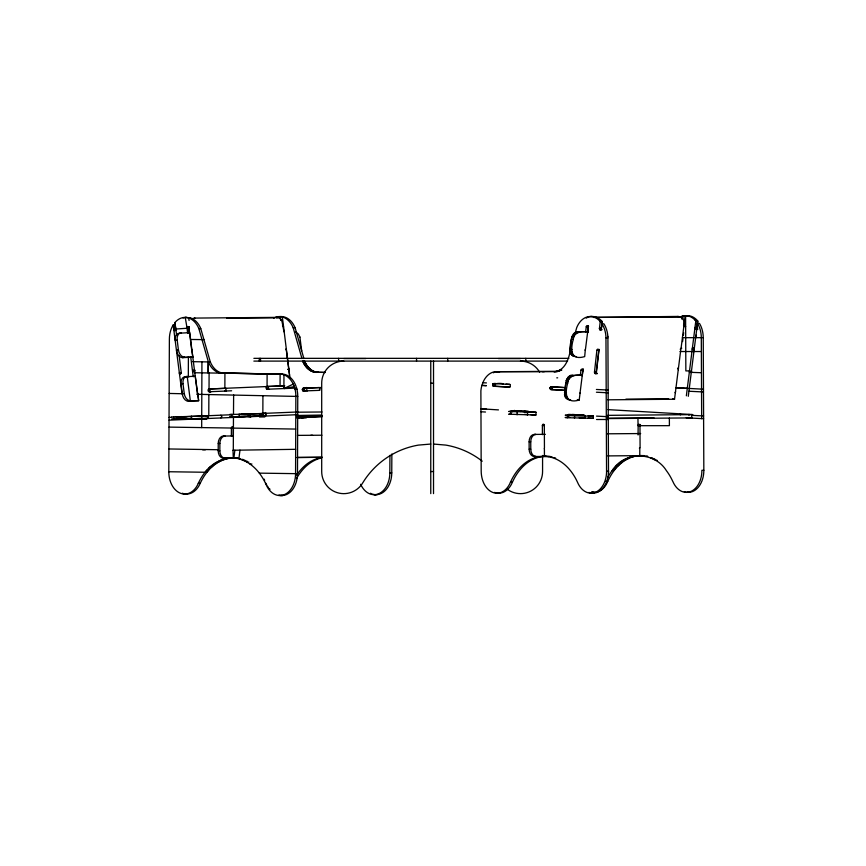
<?xml version="1.0" encoding="UTF-8"?>
<svg xmlns="http://www.w3.org/2000/svg" width="866" height="866" viewBox="0 0 866 866"><rect width="100%" height="100%" fill="white"/><g stroke="black" fill="none" stroke-linecap="round" stroke-linejoin="round"><path stroke-width="1.3" d="M184.501 494.064L185.93 494.01A21.996 15.848 89.5 0 0 198.292 483.369A56.106 40.226 89.5 0 1 204.744 472.641C212.181 462.476 224.879 456.339 237.49 458.222C225.463 456.512 213.761 463.234 206.671 472.62A56.106 40.226 89.5 0 0 200.23 483.282A21.996 15.848 89.5 0 1 187.857 493.988L182.445 493.837A21.996 15.848 89.5 0 1 168.805 471.743L169.379 339.136A21.996 15.772 89.5 0 1 172.691 325.8L173.178 324.977L175.105 324.966L174.618 325.789M188.323 376.623L188.398 356.695M201.681 427.62L201.713 418.776L203.64 418.754M179.479 416.957L201.724 416.005L201.93 361.826M192.685 361.674L208.37 361.923L208.327 372.954L208.37 361.923L198.844 328.593A21.996 15.772 89.5 0 0 175.614 321.784L174.921 322.563L175.679 329.448A1.407 1.007 89.5 0 0 176.09 330.368M208.782 415.712L208.868 394.366M209.096 372.965L209.042 388.975A1.386 0.985 89.5 0 0 208.089 390.404A1.386 0.985 89.5 0 0 209.107 391.735L211.033 391.724A1.386 0.985 89.5 0 1 210.005 390.382A1.386 0.985 89.5 0 1 210.958 388.964L209.042 388.975L284.773 385.803L267.064 386.496A1.386 0.985 89.5 0 0 266.111 387.925A1.386 0.985 89.5 0 0 267.139 389.256L269.066 389.245A1.386 0.985 89.5 0 1 268.038 387.903A1.386 0.985 89.5 0 1 268.99 386.485M233.463 417.412L233.3 449.27A1.386 0.985 89.5 0 1 233.008 450.244L233.29 458.06L223.309 458.103A7.361 5.131 -89.1 0 1 218.2 450.785L218.232 443.424A7.361 5.131 -89.1 0 1 223.385 436.02L233.116 435.977M224.954 458.125A7.361 5.131 -89.1 0 1 219.845 450.807L219.877 443.446A7.361 5.131 -89.1 0 1 225.041 436.042L223.385 436.02M209.107 391.735L225.896 391.053L224.933 391.064A1.386 0.985 89.5 0 0 225.885 389.635A1.386 0.985 89.5 0 0 224.868 388.304L224.922 373.203M231.374 436.172L231.406 428.075A1.386 0.985 89.5 0 1 232.391 426.711A1.386 0.985 89.5 0 1 233.376 428.107L295.739 429.071M233.29 436.161L233.322 428.064A1.386 0.985 89.5 0 1 233.365 427.707M262.918 395.632L262.853 413.407L265.018 413.374M267.064 386.496L267.118 373.863M280.064 385.944L280.108 374.069L221.09 373.116M283.961 374.805L283.907 388.585L294.732 388.12M197.004 394.301L295.858 396.401L295.566 473.702A22.061 15.815 89.5 0 1 280.671 495.504L278.863 495.482M296.941 389.278A22.094 15.804 89.4 0 1 297.752 396.368L297.493 473.68L259.335 473.139M375.227 494.638A22.04 15.804 89.5 0 0 389.83 472.89L389.938 455.343M377.154 494.616A22.04 15.804 89.5 0 0 391.757 472.879L391.865 453.979M208.327 372.954L208.381 361.956L210.297 361.901A22.061 15.815 89.5 0 0 222.584 373.04L223.276 373.127M233.484 414.652L233.636 394.95M514.317 411.307L514.35 410.376M521.3 411.318L508.775 411.458L536 412.238L535.935 414.998L508.71 414.219L510.853 414.1M689.498 371.265L691.447 371.254M688.979 415.279L689.011 414.349M510.886 414.446L510.951 411.686M517.078 414.803L517.154 412.043M520.747 411.577L520.769 410.744M527.491 415.063L527.556 412.303M588.144 415.734L593.362 416.037L593.307 418.332L567.327 417.726L567.382 415.431L565.217 415.204L577.73 414.998M574.504 418.148L574.559 415.842L567.382 415.431M584.918 418.408L584.972 416.102L593.362 416.037M680.124 414.695L680.146 413.84M680.589 414.717L680.524 413.861M607.402 418.581L691.685 417.91L691.772 414.511L607.986 409.629M694.207 349.691L693.406 348.078L692.248 349.204L694.196 349.193L694.413 348.533L692.464 348.554M580.101 392.807L579.192 400.049C565.033 404.184 564.913 393.11 567.739 382.967C568.15 375.584 576.345 374.22 582.277 375.617L580.35 375.108L580.967 370.247A1.386 0.985 89.5 0 1 581.865 369.143L582.125 369.176A1.386 0.985 89.5 0 1 582.894 370.8M576.247 356.673C566.916 356.5 570.51 344.397 571.3 339.017L573.227 339.526C570.402 349.669 570.521 360.743 584.68 356.608L585.329 349.626A1.386 0.974 89.5 0 1 584.918 350.037M570.012 350.86L571.712 337.145L573.498 333.897L577.438 331.743L587.808 331.656L588.501 325.995M678.349 369.912L678.305 369.197A1.386 0.974 89.5 0 0 677.558 368.299L678.522 368.548M682.127 318.829L682.224 316.22L687.55 315.679M685.655 326.525L683.826 326.525L683.794 325.843A1.386 0.985 89.5 0 0 683.512 325.215M608.441 473.637L608.506 471.072L606.557 471.082L605.951 336.452A22.083 15.675 89.5 0 0 602.563 324.793L601.946 323.797L603.894 323.787L604.5 324.782A22.061 15.653 89.5 0 1 607.867 336.419M600.355 329.968L599.434 328.625L600.246 321.524L599.662 320.875A22.083 15.675 89.5 0 0 576.745 327.543L575.305 332.631M599.478 328.983C602.011 329.589 601.946 327.619 599.456 328.268M319.846 390.339L303.414 390.967L302.386 389.635L303.327 388.206L319.164 387.535L320.193 388.877L319.24 390.295M303.154 390.934C307.398 392.525 302.461 389.17 305.254 388.195L321.091 387.513M594.477 372.044L596.88 350.34A1.429 1.018 89.5 0 1 598.038 349.171A1.429 1.018 89.5 0 1 598.882 350.817L596.414 372.499A1.386 0.974 89.5 0 1 595.288 373.625A1.386 0.974 89.5 0 1 594.477 372.044L596.425 372.023A1.386 0.974 89.5 0 0 596.988 373.506M599.229 349.399A1.429 1.018 89.5 0 0 598.828 350.319L596.23 371.979M601.946 323.797L601.285 329.221L600.214 329.924M601.242 329.61L602.195 321.513L601.61 320.853A22.061 15.653 89.5 0 0 592.203 316.48L590.266 316.491M492.7 384.829L493.707 383.508L509.63 384.472A1.396 0.996 89.5 0 1 510.312 385.489L510.291 386.214A1.396 0.996 89.5 0 1 509.565 387.167L493.652 386.268C490.86 383.216 501.804 382.826 503.449 383.952M565.39 390.436L551.036 389.603L550.083 388.174L551.101 386.842L565.466 387.687M564.719 390.274L552.973 389.592L552.053 388.509L553.049 386.831L563.495 387.438M585.643 331.873L586.26 326.753A1.386 0.974 89.5 0 1 587.397 325.638A1.386 0.974 89.5 0 1 588.198 327.24M588.415 326.092L585.47 349.323M695.734 337.686L696.037 335.12M696.665 329.989L697.758 321.005L697.065 320.214A21.996 15.61 89.5 0 0 683.512 316.426M234.859 450.212L233.885 458.071L237.89 458.017M239.969 450.136L238.886 458.872C247.297 460.972 254.431 466.622 259.584 473.453A56.106 40.226 89.5 0 1 265.97 484.289A22.061 15.815 89.5 0 0 278.267 495.428L282.608 495.493L280.194 495.417A22.061 15.815 89.5 0 1 278.82 495.146M683.177 315.884L682.852 318.504M572.469 375.941L570.542 375.443L582.32 375.108L583.078 368.873L580.047 393.034A1.386 0.974 89.5 0 1 579.863 393.283M607.813 399.811L674.527 399.258L680.925 348.576M680.211 349.312L681.087 348.186L685.19 315.7M682.57 341.615L682.895 338.996M683.382 335.207L683.696 332.717M695.127 320.236L695.809 321.026L686.359 395.816M696.61 327.467L697.433 321.005M688.286 396.314L697.758 321.005L695.809 321.026M683.794 325.811C685.103 321.546 682.895 316.155 677.807 316.436L593.427 317.389L681.044 317.173M674.971 392.677A1.386 0.974 89.5 0 0 675.383 392.266L675.599 391.627M693.579 351.52L693.904 349.193M639.801 447.83L639.768 455.646L638.134 455.646M190.682 356.64L192.598 371.72L194.525 371.698L194.352 370.345M191.722 350.189L188.972 327.716A1.386 0.985 89.5 0 0 187.013 327.889L185.237 317.389L191.234 318.19A21.996 15.772 89.5 0 1 200.771 328.582L210.308 361.945M286.116 349.723A1.386 0.985 89.5 0 0 286.235 349.409L286.278 348.695M179.359 372.986A1.386 0.996 -90 0 0 180.507 374.134L181.33 372.542M573.227 339.526C573.671 331.797 582.363 330.866 588.415 332.165M495.298 372.034A22.224 15.761 89.5 0 1 497.344 371.655L499.758 371.698L496.424 371.709L557.866 371.471L495.395 371.676A22.224 15.761 89.5 0 0 482.838 382.707L481.561 386.712A22.224 15.761 89.5 0 0 480.879 390.956L481.193 471.158A22.083 15.675 89.5 0 0 495.688 493.155L498.903 493.165A22.083 15.675 89.5 0 0 512.423 482.167L513.354 480.208A56.117 39.814 89.5 0 1 544.14 456.425L545.797 456.382A56.117 39.814 89.5 0 1 549.109 456.577M570.272 350.459C568.951 358.751 565.011 370.172 555.247 371.59M496.965 493.23A22.083 15.675 89.5 0 0 510.485 482.178L511.405 480.219A56.117 39.814 89.5 0 1 576.518 480.175L577.514 482.265A21.996 15.61 89.5 0 0 589.692 493.1L591.045 493.133M669.364 418.094L669.396 425.671L639.985 425.693A1.386 0.974 89.5 0 0 638.155 425L638.069 434.949M198.271 483.271L200.198 483.26M197.134 394.095L197.177 394.03A1.386 0.985 89.5 0 0 197.34 393.002L189.719 332.641L179.435 333.183A7.361 5.066 76.4 0 0 175.235 340.479L177.184 340.013A7.361 5.066 76.4 0 1 181.351 332.717M570.575 375.443L567.977 377.338L566.223 380.596L564.556 392.428L565.455 397.537L569.449 399.886M607.705 477.556A56.106 39.804 89.5 0 1 612.132 470.649C624.159 451.056 654.328 451.164 666.398 470.649A56.106 39.804 89.5 0 1 672.774 481.409L672.85 481.474A21.996 15.61 89.5 0 0 685.028 492.299L686.673 492.375M642.81 455.635C631.346 454.877 620.695 461.665 614.081 470.628A56.106 39.804 89.5 0 0 607.759 481.366L605.821 481.388M190.477 416.849L191.169 416.459M248.455 414.381L249.159 413.991M177.129 349.756L176.567 351.26M561.179 370.334L561.817 369.977L559.869 369.999M679.637 317.367A21.996 15.61 89.5 0 1 681.564 316.447L684.172 316.198M559.22 371.135L559.88 370.908L557.931 370.929M184.49 357.203L192.858 357.128L191.819 349.896M192.479 319.067L194.926 318.071L191.678 318.796L192.977 318.536M194.893 318.082L277.033 317.367C279.155 316.101 283.583 323.473 280.93 319.457M276.449 318.071L278.397 317.606L277.001 317.378M190.596 339.472L203.932 339.624M182.574 357.669L184.523 357.193A7.361 5.066 76.4 0 1 178.461 349.983L176.512 350.459A7.361 5.066 76.4 0 0 182.574 357.669L192.858 357.128M282.478 325.778L283.42 325.551M283.994 331.84L281.915 320.961M299.907 337.09L301.693 350.806M286.202 349.074L289.601 375.357M185.248 376.764L195.272 376.223L198.66 400.709L188.377 401.25A7.361 5.066 76.4 0 1 182.315 394.041L181.037 384.06A7.361 5.066 76.4 0 1 185.248 376.764L188.994 376.732M181.037 384.06L182.986 383.595A7.361 5.066 76.4 0 1 187.197 376.299L190.325 400.774L198.66 400.709L197.74 393.456M182.315 394.041L184.263 393.565A7.361 5.066 76.4 0 0 190.325 400.774L188.377 401.25M301.292 417.564L301.974 417.131A1.386 0.985 89.5 0 0 302.126 416.838M206.703 415.907L205.036 415.864L232.229 414.706M169.076 420.162L220.927 417.953L221.891 416.524L220.873 415.193M689.585 492.289L686.381 492.375L690.429 492.169A21.996 15.61 89.5 0 0 703.831 470.281M590.85 316.555L592.214 316.469M430.759 444.052L418.397 445.102A81.307 81.307 0 0 0 362.919 482.579A22.083 22.083 0 0 1 321.697 471.537L321.697 383.194A22.083 22.083 0 0 1 343.791 361.1M187.673 333.226L187.034 328.246L175.755 329.037A1.407 1.007 89.6 0 1 175.17 330.541L174.651 330.65A1.407 1.007 89.6 0 1 173.752 329.47L175.679 329.448M595.018 492.375L591.326 492.375L593.654 492.353M595.602 492.332L591.272 492.386M201.724 416.005L203.597 415.994L171.684 416.99M262.528 413.667L229.696 414.5L231.774 414.533M201.746 415.215L201.875 418.451L171.522 419.263L187.099 419.003M265.191 415.94L229.75 416.795L245.424 416.535M297.33 417.758L303.208 417.553A1.386 0.985 89.5 0 0 303.901 417.109M296.822 417.813L322.249 416.633M183.863 419.209L208.587 418.159M207.017 418.614L204.766 418.711C206.952 420.086 209.377 416.719 206.996 415.788M267.139 389.256L282.922 388.585A1.386 0.985 89.5 0 0 283.875 387.156A1.386 0.985 89.5 0 0 282.846 385.825M224.933 391.064L231.623 390.783M295.696 388.152L296.659 388.109M169.087 417.401L171.684 417.293M240.012 414.381L297.72 411.978M187.045 416.708L175.895 416.979M199.234 416.254L208.446 415.864M241.408 414.403L245.37 414.24M259.205 413.699L265.689 413.428M263.686 413.526L259.843 413.688L259.908 415.994M231.839 416.827L249.646 416.081L249.581 413.775M247.73 416.492L265.754 415.723L265.667 412.497M220.927 417.953L295.793 414.76M298.056 417.466L322.271 416.438M302.007 417.823L306.651 417.574L296.865 417.607M264.639 415.799L262.972 415.864L262.918 413.558M554.565 371.655L553.883 371.676L556.513 371.644M556.784 377.847L557.672 377.825M691.685 417.91L692.259 417.78M259.475 416.99L264.834 416.903M296.962 416.384L321.059 415.994M233.008 450.244L295.652 449.313M510.561 411.772A1.386 0.974 89.5 0 1 511.503 410.755L512.953 410.917A1.386 0.974 89.5 0 0 512.499 411.761M275.518 317.248A22.083 15.837 89.5 0 1 279.534 316.588L281.461 316.566M190.563 317.952L188.647 317.963L189.091 320.496M226.621 318.255L275.085 317.833M600.246 321.524L602.195 321.513M600.225 321.751L602.173 321.741M187.013 327.889C188.106 329.502 189.622 326.298 189.156 328.896M198.844 328.593L200.771 328.582M279.534 316.588L280.92 316.685A22.083 15.837 89.5 0 1 293.206 327.835L295.133 327.824L303.879 358.513M586.26 326.753L588.209 326.742M683.826 326.525L684.497 326.103A1.386 0.974 89.5 0 0 684.324 325.421M599.434 328.625L601.383 328.615M599.586 329.307L601.534 329.296M599.759 329.589L601.697 329.567M599.965 329.794L601.913 329.784M695.679 329.037L697.92 329.091M605.973 337.859L607.91 337.848L607.9 336.43M683.068 337.686L682.419 337.686L703.246 337.664L703.831 470.27L701.893 470.292A21.996 15.61 89.5 0 1 688.459 492.191L687.636 492.31L689.314 492.321M681.087 348.186L681.737 348.186M692.324 348.857L694.272 348.846M596.88 350.34L598.828 350.319M693.904 351.52L679.983 351.542M303.035 361.912L304.962 361.901C307.278 367.227 312.128 372.207 318.266 372.304C311.046 373.192 305.059 367.4 302.678 361.09L304.605 361.068L304.962 361.901M303.414 362.724L305.341 362.702M303.814 363.504L305.741 363.493M304.247 364.261L306.174 364.25M304.702 364.997L306.629 364.976M305.178 365.69L307.105 365.679M305.676 366.372L307.603 366.35M306.185 367.011L308.112 366.989M306.726 367.617L308.653 367.606M307.278 368.202L309.205 368.18M307.852 368.743L309.779 368.721M308.448 369.252L310.364 369.23M309.043 369.717L310.97 369.706M309.66 370.161L311.587 370.139M310.299 370.551L312.215 370.54M310.937 370.908L312.864 370.897M311.587 371.233L313.514 371.211M312.247 371.514L314.174 371.492M179.359 372.986L181.286 372.965A1.386 0.996 89.5 0 0 181.362 373.322M312.918 371.752L314.845 371.731M313.6 371.947L315.516 371.936M314.282 372.109L316.198 372.088M580.967 370.247L582.991 369.89A1.386 0.985 89.5 0 1 583.327 369.36M556.6 371.341L558.548 371.33M542.365 371.687L544.313 371.666M689.553 371.622L691.62 371.925M689.682 371.947L691.804 372.196M595.288 373.625L597.237 373.614L596.273 373.387M493.219 383.67L495.666 383.497M493.014 383.876L494.962 383.855M492.851 384.147L494.8 384.136M492.743 384.482L494.692 384.461M492.732 385.186L494.67 385.175L495.59 386.247L509.868 387.08M492.819 385.532L494.767 385.511M492.97 385.825L494.908 385.803M224.868 388.304L225.831 388.293L210.005 388.964A1.386 0.985 89.5 0 0 209.042 390.393A1.386 0.985 89.5 0 0 210.07 391.724M493.165 386.052L495.114 386.041M493.393 386.204L495.59 386.258M303.089 388.271L305.254 388.195M302.851 388.412L304.778 388.401M302.645 388.639L304.572 388.628M302.505 388.931L304.421 388.921M550.841 386.875L553.049 386.831M550.603 387.005L552.551 386.983M302.407 389.278L304.334 389.256M550.397 387.21L552.346 387.199M550.235 387.492L552.183 387.47M302.386 389.635L304.312 389.613M550.126 387.816L552.075 387.795M302.429 389.992L304.356 389.971M302.537 390.317L304.464 390.295M550.083 388.174L552.032 388.152M302.699 390.598L304.626 390.577M550.116 388.531L552.053 388.509M302.916 390.804L304.832 390.793M550.202 388.866L552.151 388.856M550.354 389.159L552.292 389.148M550.549 389.397L552.486 389.375M550.776 389.548L552.973 389.592M608.149 390.036L596.414 389.473M703.473 389.202L676.097 387.741M608.159 392.796L596.425 392.233M703.484 391.962L688.935 391.248M295.858 396.401L297.785 396.39M625.902 399.15L668.628 398.804M297.882 412.205L322.044 411.989M511.503 410.755L529.072 411.772L521.3 411.253M295.468 414.76L297.709 414.738M297.179 415.464L321.513 415.247M296.919 415.669L322.141 415.453M248.445 416.33L251.075 416.73L248.293 416.048M248.65 416.557L250.577 416.535M607.488 415.355L692.832 414.619L691.772 414.511M184.122 419.209L192.837 419.155M194.828 419.112L204.203 419.025M192.598 419.014L190.466 418.808L193.086 419.209L192.068 418.787M195.803 419.285L203.867 419.22M608.257 416.719L596.533 416.124M703.593 415.929L691.75 415.366M569.893 417.358L565.152 417.499L567.327 417.726M607.293 418.224L653.992 417.845M608.278 419.49L596.544 419.512M686.229 417.813L703.603 418.689M233.322 428.064L169.043 427.111M542.419 434.667L542.387 425.574L544.324 425.563A1.386 0.974 89.5 0 1 544.454 424.87M640.461 424.481A1.386 0.974 89.5 0 0 639.974 425.671L638.036 425.693L637.961 417.661M297.439 435.382L321.903 435.219M534.279 434.418L535.913 434.418A7.361 5.185 90 0 0 530.75 441.822L530.782 449.183A7.361 5.185 90 0 0 536.011 456.501L534.376 456.501A7.361 5.185 90 0 1 529.148 449.183L529.115 441.822A7.361 5.185 90 0 1 534.279 434.418L545.364 434.342M606.86 433.812L640.667 433.552M223.309 458.103L237.587 457.984M297.828 457.465L321.925 457.259M296.8 457.519L322.239 457.291M227.195 458.363L229.122 458.341M225.539 458.677L227.466 458.655M223.893 459.088L225.82 459.067M534.376 456.501L544.433 456.436L544.4 449.075M550.083 456.371L544.746 456.425L546.381 456.414M607.748 455.906L644.12 455.603M635.893 455.797L637.841 455.776M634.248 456.036L636.185 456.025M222.259 459.597L224.186 459.575M644.163 456.036L647.757 456.36L645.809 456.371M632.602 456.371L634.551 456.36M242.155 459.889L244.082 459.868L242.458 459.316M220.635 460.192L222.562 460.182M630.978 456.815L632.927 456.793M243.768 460.539L245.695 460.517M629.365 457.345L631.314 457.324M219.044 460.885L220.971 460.874M627.774 457.973L629.712 457.952M245.37 461.286L247.286 461.264M217.463 461.675L219.39 461.654M650.658 457.962L652.607 457.952M626.194 458.688L628.142 458.666M246.929 462.119L248.856 462.098M652.239 458.688L654.187 458.666M215.915 462.552L217.842 462.531M624.646 459.5L626.583 459.478M653.798 459.5L655.746 459.478M214.4 463.516L216.327 463.505M623.119 460.398L625.057 460.376M655.335 460.398L657.283 460.376M249.993 464.046L251.919 464.035M212.906 464.577L214.833 464.555M621.615 461.383L623.563 461.372M211.445 465.713L213.372 465.702M620.153 462.466L622.091 462.455M210.027 466.936L211.954 466.926M618.714 463.624L620.662 463.613M208.641 468.246L210.568 468.235M617.317 464.88L619.266 464.858M207.299 469.632L209.226 469.621M615.964 466.2L617.902 466.189M614.644 467.608L616.581 467.597M206 471.093L207.927 471.082M206.942 472.284L168.881 471.743M613.366 469.091L615.315 469.08M612.132 470.649L614.33 470.325M389.862 472.901L391.789 472.879M512.434 482.145L510.485 482.156M186.19 494.042L183.3 493.977L185.93 494.01M360.657 484.289A22.04 15.804 89.5 0 0 373.95 494.692L377.154 494.67M590.363 493.133L592.993 493.111L591.64 493.079A21.996 15.61 89.5 0 1 588.967 492.418M202.633 449.822L205.372 449.811M693.969 351.531L701.363 351.531M253.868 358.34L568.886 358.34M343.791 358.578L365.874 358.578M498.394 358.578L520.477 358.578M253.868 361.1L567.576 361.1M689.509 370.908L685.85 370.908L685.601 315.689A21.996 15.61 90 0 1 695.149 320.193M701.46 372.726L689.336 372.283M430.759 383.194L433.52 383.194M584.972 416.102L574.559 415.842M529.115 441.822L530.75 441.822M529.148 449.183L530.782 449.183M640.082 455.624L641.717 455.624M542.809 456.436L544.433 456.436M430.759 471.537L433.52 471.537M592.29 492.44L593.069 492.386M496.683 493.165L498.903 493.165M325.4 372.467L314.964 372.218M194.742 372.748L282.035 374.058A22.094 15.804 89.4 0 1 295.674 385.316L296.973 389.278M310.905 435.273L312.55 435.295M218.232 443.424L219.877 443.446M168.967 448.967L218.156 449.725M218.2 450.785L219.845 450.807M231.644 458.038L233.29 458.06M233.571 458.017L235.216 458.038M373.95 494.692L376.19 494.724M280.681 495.514L282.587 495.536A22.061 15.815 89.5 0 0 297.46 473.702M183.57 494.01L185.259 494.031M317.573 372.283L324.977 372.402M169.173 393.445L182.033 393.738L173.178 324.977M498.643 493.165L497.636 493.144A22.083 15.675 89.5 0 1 494.638 492.386M497.344 371.655L498.372 371.698M506.036 384.103L509.933 384.32M524.168 410.949L528.163 411.177M530.782 411.935L536 412.238M572.513 414.598L583.262 415.215M572.697 414.706L583.359 415.323M530.717 414.695L535.935 414.998M588.09 418.029L593.307 418.332M676.097 387.73L687.301 388.39M482.838 382.707L486.421 382.924M481.907 385.413L486.432 385.684L481.918 385.348M498.47 409.899L480.922 408.806L486.54 409.163M511.968 410.744L529.353 411.826M572.155 414.478L583.9 415.215M480.933 411.751L485.501 412.032M573.444 414.533L583.879 415.193M579.246 417.802L584.474 418.137A1.386 0.974 89.5 0 0 585.178 417.78M524.46 414.37L527.058 414.543A1.386 0.974 89.5 0 0 527.546 414.392M433.52 444.052L445.871 445.102A81.307 81.307 0 0 1 482.221 461.188M185.497 493.988L184.361 493.826M235.563 458.244L240.813 458.861L239.157 458.493M573.011 355.937L574.342 356.186M567.522 399.388L570.759 400.124M264.985 413.309C267.442 414.316 264.758 417.693 262.679 415.983M694.824 328.842L696.794 329.296M692.421 347.851L694.38 348.305M677.807 316.436L679.734 316.934M680.275 317.389L679.117 316.675M577.405 331.743L579.332 332.241M576.031 331.992L577.958 332.501M576.615 333.226L574.688 332.728L573.498 333.897L575.392 334.384M572.458 335.391L574.385 335.9M571.712 337.145L573.649 337.643M570.045 348.976L571.971 349.474M569.98 350.849L571.917 351.347M570.283 352.592L572.21 353.09M570.921 354.086L572.848 354.584M571.841 355.222L573.779 355.731M672.622 398.761L674.527 399.258M571.917 375.184L573.844 375.682M569.2 376.18L571.127 376.678M567.977 377.338L569.904 377.836M568.897 379.34L566.97 378.843L566.256 380.596L568.15 381.094M567.739 382.967L565.812 382.469L564.589 392.428L566.483 392.926M566.429 394.799L564.491 394.301L564.816 396.043L566.721 396.541M577.286 399.562L579.192 400.049M565.433 397.526L567.36 398.024M566.353 398.674L568.291 399.172M282.706 325.768L283.593 326.915M295.62 331.992L298.185 333.843L299.939 337.08M689.856 372.207L690.321 372.51A1.386 0.985 89.5 0 0 691.458 371.373M208.425 362.053L208.554 362.356A16.562 11.875 89.5 0 0 209.312 363.969L209.507 364.337A22.083 15.837 89.5 0 0 220.657 373.073L282.035 374.058L280.108 374.069A22.094 15.837 89.5 0 1 283.193 374.545L284.2 374.891A22.094 15.837 89.5 0 1 293.238 384.093L295.046 389.289M293.206 327.835L301.953 358.535M288.973 370.486L288.887 370.139A1.386 0.985 89.5 0 0 288.551 369.609M176.653 335.445L174.921 322.563L175.852 330.249M306.564 387.47L307.019 391.215M188.95 333.215L188.301 327.878A1.386 0.985 89.5 0 1 189.113 326.579M192.598 371.72L193.259 376.818M182.986 383.595L184.263 393.565M177.184 340.013L178.428 349.994M179.165 355.72L181.286 372.965M173.503 324.977L174.077 329.459M282.543 318.471L289.894 377.955M280.313 316.631L280.757 320.182M239.178 414.045L239.233 416.34M231.926 414.349L231.98 416.654M191.559 416.232L191.613 418.538M181.146 416.503L181.21 418.798M173.687 416.817L173.741 419.122M681.564 316.447L681.618 318.861M606.557 471.082L606.568 472.197A21.996 15.61 89.5 0 1 591.045 493.176M701.666 418.7L701.308 337.675A21.996 15.61 89.5 0 0 698.018 324.295L697.531 323.462L699.479 323.44L699.966 324.274A21.996 15.61 89.5 0 1 703.246 337.664M639.974 425.671L640.082 446.856A1.386 0.974 89.5 0 1 639.368 448.187M607.91 337.848L608.506 472.381M542.571 455.473L542.571 471.537A22.083 22.083 0 0 1 506.578 488.705M525.803 358.34L525.803 361.1M447.722 358.34L447.722 361.1M433.52 361.1L433.52 493.62M430.759 361.1L430.759 493.62M416.546 358.34L416.546 361.1M338.595 358.34L338.595 361.1M260.504 358.34L260.504 361.1M259.27 358.34L259.27 361.1M520.477 361.1A22.083 22.083 0 0 1 539.605 372.153M375.876 494.67A22.04 15.804 89.5 0 1 372.456 494.096M371.124 493.577A22.04 15.804 89.5 0 1 370.475 493.263M295.057 389.299A22.094 15.837 89.5 0 1 295.869 396.411M184.361 493.826A21.996 15.848 89.5 0 1 182.347 493.23M183.072 318.038A21.996 15.772 89.1 0 1 187.153 317.378M273.58 318.103A22.083 15.837 89.5 0 1 274.544 317.638M277.434 317.227A22.083 15.837 89.5 0 1 295.133 327.824M270.03 489.29A22.04 15.804 89.5 0 1 269.185 488.424M268.384 487.482A22.04 15.804 89.5 0 1 267.637 486.465M266.934 485.382A22.04 15.804 89.5 0 1 265.678 483.044M264.671 480.489A22.04 15.804 89.5 0 1 264.249 479.147M296.702 475.077A56.117 40.237 89.5 0 1 321.524 457.551M296.464 478.606A56.117 40.237 89.5 0 1 321.784 457.843M226.329 388.455A1.386 0.985 89.5 0 1 226.535 388.672M226.383 390.847A1.386 0.985 89.5 0 1 226.156 390.999M194.569 370.984A1.386 0.985 89.5 0 1 195.077 370.215M192.588 371.352A1.386 0.985 89.5 0 1 194.547 371.243M188.994 327.521A1.386 0.985 89.5 0 1 189.275 326.926M685.623 492.04A21.996 15.61 89.5 0 1 684.302 491.628M681.585 317.357A21.996 15.61 89.5 0 1 682.213 317.01M493.306 372.791A22.224 15.761 89.5 0 1 494.291 372.369M586.228 318.158A22.061 15.653 89.5 0 1 586.867 317.811M587.505 317.497A22.061 15.653 89.5 0 1 590.168 316.675M608.408 473.724A21.996 15.61 89.5 0 1 592.993 493.165M550.765 456.815A56.117 39.814 89.5 0 1 552.4 457.151M554.034 457.584A56.117 39.814 89.5 0 1 555.647 458.114M544.151 448.642A1.386 0.974 89.5 0 0 544.443 447.668L544.324 425.563A1.386 0.974 89.5 0 0 543.361 424.199A1.386 0.974 89.5 0 0 542.387 425.574M585.373 416.124A1.386 0.974 89.5 0 0 584.55 415.377L568.886 414.392A1.386 0.974 89.5 0 0 567.912 415.344M568.81 417.141A1.386 0.974 89.5 0 1 568.323 416.925M527.134 411.783A1.386 0.974 89.5 0 1 527.383 411.848M527.805 412.238A1.386 0.974 89.5 0 1 527.957 412.53M607.759 481.377A22.061 15.653 89.5 0 1 596.955 492.072M696.968 327.943A1.407 0.996 89.6 0 1 696.08 329.112L695.571 328.993A1.407 0.996 89.6 0 1 694.987 327.478L696.935 327.467A1.407 0.996 89.5 0 0 697.52 328.972M293.238 384.093L283.907 388.585L294.256 386.615L293.238 384.093M288.8 369.122L287.826 369.36L288.8 369.122"/></g></svg>
